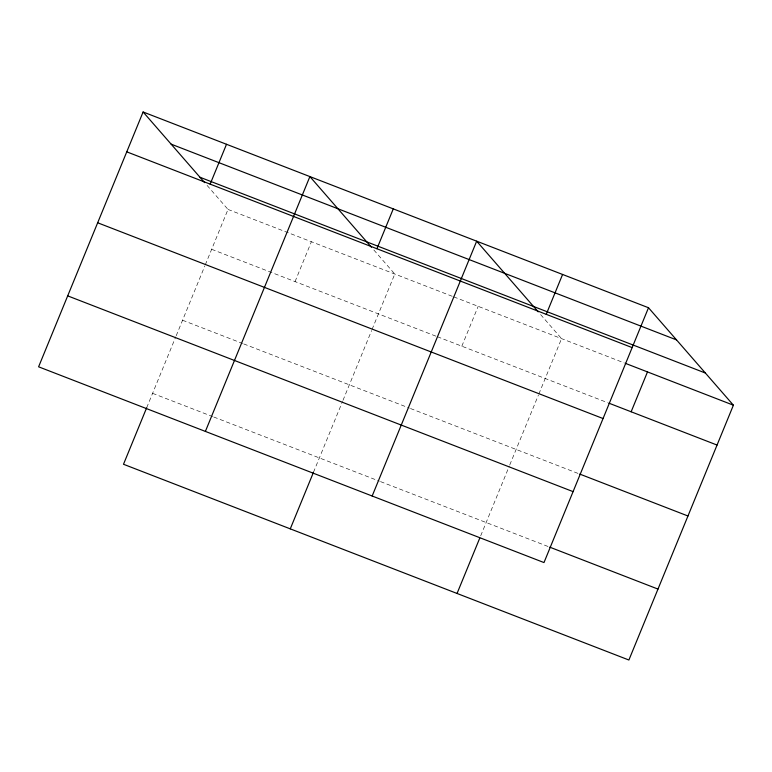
<?xml version="1.0" encoding="UTF-8"?>
<svg xmlns="http://www.w3.org/2000/svg" width="772" height="772" viewBox="0 0 772 772"><rect width="100%" height="100%" fill="white"/><g stroke="black" fill="none" stroke-linecap="round" stroke-linejoin="round"><path stroke-width="0.58" stroke-dasharray="3.86 2.9" d="M146.68 407.732L175.755 336.843M176.209 335.733L204.841 265.925M205.294 264.815L228.01 209.434L206.22 184.421M295.049 281.597L311.396 241.732M313.461 472.329L342.536 401.44M342.99 400.34L371.622 330.522M372.075 329.412L394.791 274.031L373.001 249.018M461.83 346.194L478.177 306.33M480.695 535.826L509.308 466.047M509.761 464.937L538.402 395.119M538.856 394.019L561.562 338.638L539.773 313.625M228.01 209.434L452.604 296.429M453.714 296.863L624.056 362.84M211.663 249.298L436.257 336.293M437.367 336.717L607.699 402.704M182.568 320.235L242.611 343.492M243.72 343.916L409.382 408.089M410.501 408.523L578.604 473.641M152.586 393.324L212.628 416.581M213.748 417.005L379.409 481.178M380.519 481.612L548.631 546.721"/><path stroke-width="1.16" d="M143.109 111.979L38.6 366.806L543.99 562.566L648.499 307.738L143.109 111.979L204.657 182.636M210.148 184.141L226.505 144.287M146.68 407.732L123.501 464.262L628.89 660.021L733.4 405.194L648.499 307.738M205.381 431.413L309.89 176.585L371.438 247.233M376.929 248.748L393.276 208.884M290.272 528.859L313.461 472.329M372.162 496.01L476.671 241.182L538.219 311.84M546.238 314.329L562.585 274.465M457.053 593.456L479.788 538.036M631.139 411.775L647.486 371.911M171.123 144.142L676.523 339.902M199.996 177.27L705.386 373.03M126.762 151.843L632.152 347.603M625.166 363.265L733.4 405.194M608.818 403.129L717.053 445.058M97.668 222.78L603.057 418.54M579.724 474.066L687.958 515.995M67.695 295.869L573.085 491.629M549.751 547.155L657.985 589.084"/></g></svg>
